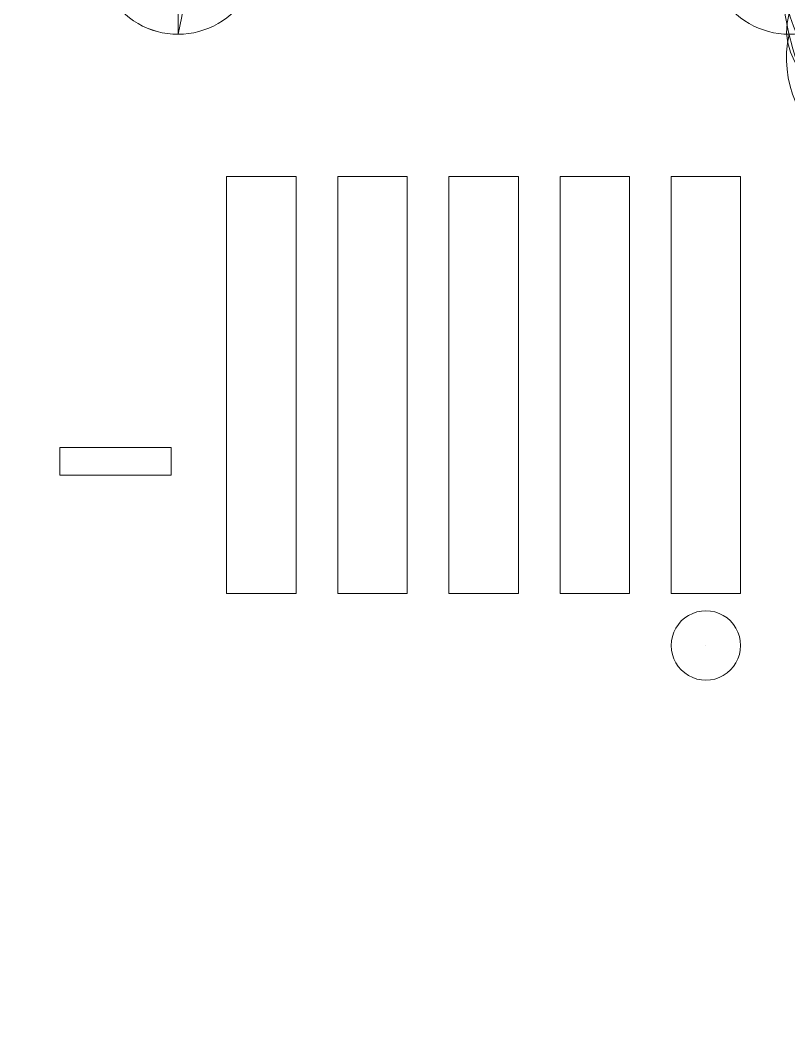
# Model space of a CAD drawing. Header units: millimetres. Extents: x -86 to 67, y -55 to 52.
# Drawn here: x 8.36 to 13.89, y 20.92 to 28.14 of the extents above; entities that cross this region are included whole.
import ezdxf

# ---------------------------------------------------------------- set-up
doc = ezdxf.new("R2010")
doc.units = ezdxf.units.MM
doc.header["$MEASUREMENT"] = 0
for name, color, linetype in [('BG_OUTLINE', 7, 'Continuous'), ('PG_SILKSCREEN_TOP', 7, 'Continuous'), ('PIN_TOP', 7, 'Continuous')]:
    doc.layers.add(name, color=color, linetype=linetype)

msp = doc.modelspace()

# ---------------------------------------------------------------- linework, layer by layer
at = {"layer": 'BG_OUTLINE', "color": 3, "lineweight": 9}
for points, knots in [([(-60.0926, 34.7331), (-60.0926, 34.7331), (63.7724, 34.7331), (63.7724, 34.7331), (63.7724, 34.7331), (64.585, 34.7336), (65.3646, 34.4113), (65.9396, 33.837), (65.9396, 33.837), (66.5146, 33.2627), (66.8379, 32.4797), (66.8384, 31.667), (66.8384, 31.667), (66.8384, 31.667), (66.8412, -52.28), (66.8412, -52.28), (66.8412, -52.28), (66.8412, -52.28), (66.8384, -52.1933), (66.8384, -52.1933), (66.8384, -52.1933), (66.8389, -53.006), (66.5166, -53.7856), (65.9424, -54.3606), (65.9424, -54.3606), (65.3681, -54.9356), (64.585, -55.2589), (63.7724, -55.2594), (63.7724, -55.2594), (63.7724, -55.2594), (-60.1869, -55.2594), (-60.1869, -55.2594), (-60.1869, -55.2594), (-60.1869, -55.2594), (-60.0853, -55.2518), (-60.0853, -55.2518), (-60.0853, -55.2518), (-60.8979, -55.2523), (-61.6775, -54.9299), (-62.2525, -54.3557), (-62.2525, -54.3557), (-62.8275, -53.7814), (-63.1508, -52.9984), (-63.1513, -52.1857), (-63.1513, -52.1857), (-63.1513, -52.1857), (-63.1587, 31.667), (-63.1587, 31.667), (-63.1587, 31.667), (-63.1592, 32.4797), (-62.8369, 33.2593), (-62.2626, 33.8343), (-62.2626, 33.8343), (-61.6883, 34.4093), (-60.9053, 34.7326), (-60.0926, 34.7331)], [0, 0, 0, 0, 0.071429, 0.071429, 0.071429, 0.071429, 0.142857, 0.142857, 0.142857, 0.142857, 0.214286, 0.214286, 0.214286, 0.214286, 0.285714, 0.285714, 0.285714, 0.285714, 0.357143, 0.357143, 0.357143, 0.357143, 0.428571, 0.428571, 0.428571, 0.428571, 0.5, 0.5, 0.5, 0.5, 0.571429, 0.571429, 0.571429, 0.571429, 0.642857, 0.642857, 0.642857, 0.642857, 0.714286, 0.714286, 0.714286, 0.714286, 0.785714, 0.785714, 0.785714, 0.785714, 0.857143, 0.857143, 0.857143, 0.857143, 0.928571, 0.928571, 0.928571, 0.928571, 1, 1, 1, 1]), ([(9.4952, 28.0328), (9.7011, 28.0328), (9.8913, 28.1426), (9.9942, 28.3209), (9.9942, 28.3209), (10.0972, 28.4992), (10.0972, 28.7188), (9.9942, 28.8971), (9.9942, 28.8971), (9.8913, 29.0754), (9.7011, 29.1852), (9.4952, 29.1852), (9.4952, 29.1852), (9.2894, 29.1852), (9.0992, 29.0754), (8.9962, 28.8971), (8.9962, 28.8971), (8.8933, 28.7188), (8.8933, 28.4992), (8.9962, 28.3209), (8.9962, 28.3209), (9.0992, 28.1426), (9.2894, 28.0328), (9.4952, 28.0328)], [0, 0, 0, 0, 0.166667, 0.166667, 0.166667, 0.166667, 0.333333, 0.333333, 0.333333, 0.333333, 0.5, 0.5, 0.5, 0.5, 0.666667, 0.666667, 0.666667, 0.666667, 0.833333, 0.833333, 0.833333, 0.833333, 1, 1, 1, 1]), ([(13.895, 28.0328), (14.1009, 28.0328), (14.2911, 28.1426), (14.394, 28.3209), (14.394, 28.3209), (14.497, 28.4992), (14.497, 28.7188), (14.394, 28.8971), (14.394, 28.8971), (14.2911, 29.0754), (14.1009, 29.1852), (13.895, 29.1852), (13.895, 29.1852), (13.6892, 29.1852), (13.4989, 29.0754), (13.396, 28.8971), (13.396, 28.8971), (13.2931, 28.7188), (13.2931, 28.4992), (13.396, 28.3209), (13.396, 28.3209), (13.4989, 28.1426), (13.6892, 28.0328), (13.895, 28.0328)], [0, 0, 0, 0, 0.166667, 0.166667, 0.166667, 0.166667, 0.333333, 0.333333, 0.333333, 0.333333, 0.5, 0.5, 0.5, 0.5, 0.666667, 0.666667, 0.666667, 0.666667, 0.833333, 0.833333, 0.833333, 0.833333, 1, 1, 1, 1])]:
    msp.add_open_spline(points, degree=3, knots=knots, dxfattribs=at)
at = {"layer": 'PG_SILKSCREEN_TOP', "color": 6, "lineweight": 9}
for points, knots in [([(9.4952, 28.0326), (9.8134, 29.4076), (8.9568, 30.7803), (7.5818, 31.0988), (7.5818, 31.0988), (6.2068, 31.4172), (9.8139, 30.5599), (9.4952, 29.185)], [0, 0, 0, 0, 0.5, 0.5, 0.5, 0.5, 1, 1, 1, 1]), ([(9.4952, 29.185), (9.2894, 29.185), (9.0991, 29.0751), (8.9962, 28.8968), (8.9962, 28.8968), (8.8933, 28.7185), (8.8933, 28.4988), (8.9963, 28.3205), (8.9963, 28.3205), (9.0993, 28.1423), (9.2894, 28.0325), (9.4952, 28.0326)], [0, 0, 0, 0, 0.333333, 0.333333, 0.333333, 0.333333, 0.666667, 0.666667, 0.666667, 0.666667, 1, 1, 1, 1]), ([(13.895, 29.185), (13.5768, 27.8099), (14.4335, 26.4372), (15.8085, 26.1188), (15.8085, 26.1188), (17.1835, 25.8003), (13.5763, 26.6576), (13.895, 28.0326)], [0, 0, 0, 0, 0.5, 0.5, 0.5, 0.5, 1, 1, 1, 1]), ([(13.895, 29.0326), (13.661, 28.2407), (14.1131, 27.4089), (14.905, 27.1747), (14.905, 27.1747), (15.6969, 26.9405), (13.6606, 27.3932), (13.895, 28.185)], [0, 0, 0, 0, 0.5, 0.5, 0.5, 0.5, 1, 1, 1, 1]), ([(8.6451, 24.859), (8.6451, 24.859), (8.6451, 25.0589), (8.6451, 25.0589), (8.6451, 25.0589), (8.6451, 25.0589), (9.4452, 25.0589), (9.4452, 25.0589), (9.4452, 25.0589), (9.4452, 25.0589), (9.4452, 24.859), (9.4452, 24.859), (9.4452, 24.859), (9.4452, 24.859), (8.6451, 24.859), (8.6451, 24.859)], [0, 0, 0, 0, 0.25, 0.25, 0.25, 0.25, 0.5, 0.5, 0.5, 0.5, 0.75, 0.75, 0.75, 0.75, 1, 1, 1, 1]), ([(13.0452, 23.6339), (13.0453, 23.7232), (13.0929, 23.8056), (13.1702, 23.8503), (13.1702, 23.8503), (13.2476, 23.8949), (13.3428, 23.8949), (13.4201, 23.8502), (13.4201, 23.8502), (13.4974, 23.8055), (13.545, 23.723), (13.545, 23.6338)], [0, 0, 0, 0, 0.333333, 0.333333, 0.333333, 0.333333, 0.666667, 0.666667, 0.666667, 0.666667, 1, 1, 1, 1]), ([(13.545, 23.6338), (13.545, 23.5445), (13.4973, 23.462), (13.42, 23.4174), (13.42, 23.4174), (13.3427, 23.3728), (13.2474, 23.3728), (13.1701, 23.4174), (13.1701, 23.4174), (13.0928, 23.4621), (13.0452, 23.5446), (13.0452, 23.6339)], [0, 0, 0, 0, 0.333333, 0.333333, 0.333333, 0.333333, 0.666667, 0.666667, 0.666667, 0.666667, 1, 1, 1, 1]), ([(13.2952, 23.6338), (13.2952, 23.6338), (13.2952, 23.6339), (13.2952, 23.6339), (13.2952, 23.6339), (13.2951, 23.6339), (13.2951, 23.6339), (13.2951, 23.6339), (13.2951, 23.6339), (13.2951, 23.6339), (13.2951, 23.6338), (13.2951, 23.6338)], [0, 0, 0, 0, 0.333333, 0.333333, 0.333333, 0.333333, 0.666667, 0.666667, 0.666667, 0.666667, 1, 1, 1, 1]), ([(13.2951, 23.6338), (13.2951, 23.6338), (13.2951, 23.6338), (13.2951, 23.6338), (13.2951, 23.6338), (13.2951, 23.6338), (13.2951, 23.6338), (13.2952, 23.6338), (13.2952, 23.6338), (13.2952, 23.6338), (13.2952, 23.6338), (13.2952, 23.6338)], [0, 0, 0, 0, 0.333333, 0.333333, 0.333333, 0.333333, 0.666667, 0.666667, 0.666667, 0.666667, 1, 1, 1, 1])]:
    msp.add_open_spline(points, degree=3, knots=knots, dxfattribs=at)
for points in [[(9.4952, 28.0326), (9.4952, 28.0326), (9.4952, 28.185), (9.4952, 28.185)], [(9.4952, 28.185), (9.4952, 28.185), (9.4952, 28.0326), (9.4952, 28.0326)]]:
    msp.add_open_spline(points, degree=3, dxfattribs=at)
at = {"layer": 'PIN_TOP', "lineweight": 9}
for points in [[(9.8451, 27.0088), (9.8451, 27.0088), (10.3452, 27.0088), (10.3452, 27.0088), (10.3452, 27.0088), (10.3452, 27.0088), (10.3452, 24.0088), (10.3452, 24.0088), (10.3452, 24.0088), (10.3452, 24.0088), (9.8451, 24.0088), (9.8451, 24.0088), (9.8451, 24.0088), (9.8451, 24.0088), (9.8451, 27.0088), (9.8451, 27.0088)], [(10.645, 27.0088), (10.645, 27.0088), (11.1451, 27.0088), (11.1451, 27.0088), (11.1451, 27.0088), (11.1451, 27.0088), (11.1451, 24.0088), (11.1451, 24.0088), (11.1451, 24.0088), (11.1451, 24.0088), (10.645, 24.0088), (10.645, 24.0088), (10.645, 24.0088), (10.645, 24.0088), (10.645, 27.0088), (10.645, 27.0088)], [(11.4451, 27.0088), (11.4451, 27.0088), (11.9452, 27.0088), (11.9452, 27.0088), (11.9452, 27.0088), (11.9452, 27.0088), (11.9452, 24.0088), (11.9452, 24.0088), (11.9452, 24.0088), (11.9452, 24.0088), (11.4451, 24.0088), (11.4451, 24.0088), (11.4451, 24.0088), (11.4451, 24.0088), (11.4451, 27.0088), (11.4451, 27.0088)], [(12.2452, 27.0088), (12.2452, 27.0088), (12.7453, 27.0088), (12.7453, 27.0088), (12.7453, 27.0088), (12.7453, 27.0088), (12.7453, 24.0088), (12.7453, 24.0088), (12.7453, 24.0088), (12.7453, 24.0088), (12.2452, 24.0088), (12.2452, 24.0088), (12.2452, 24.0088), (12.2452, 24.0088), (12.2452, 27.0088), (12.2452, 27.0088)], [(13.045, 27.0088), (13.045, 27.0088), (13.5451, 27.0088), (13.5451, 27.0088), (13.5451, 27.0088), (13.5451, 27.0088), (13.5451, 24.0088), (13.5451, 24.0088), (13.5451, 24.0088), (13.5451, 24.0088), (13.045, 24.0088), (13.045, 24.0088), (13.045, 24.0088), (13.045, 24.0088), (13.045, 27.0088), (13.045, 27.0088)]]:
    msp.add_open_spline(points, degree=3, knots=[0, 0, 0, 0, 0.25, 0.25, 0.25, 0.25, 0.5, 0.5, 0.5, 0.5, 0.75, 0.75, 0.75, 0.75, 1, 1, 1, 1], dxfattribs=at)

doc.saveas('drawing.dxf')
